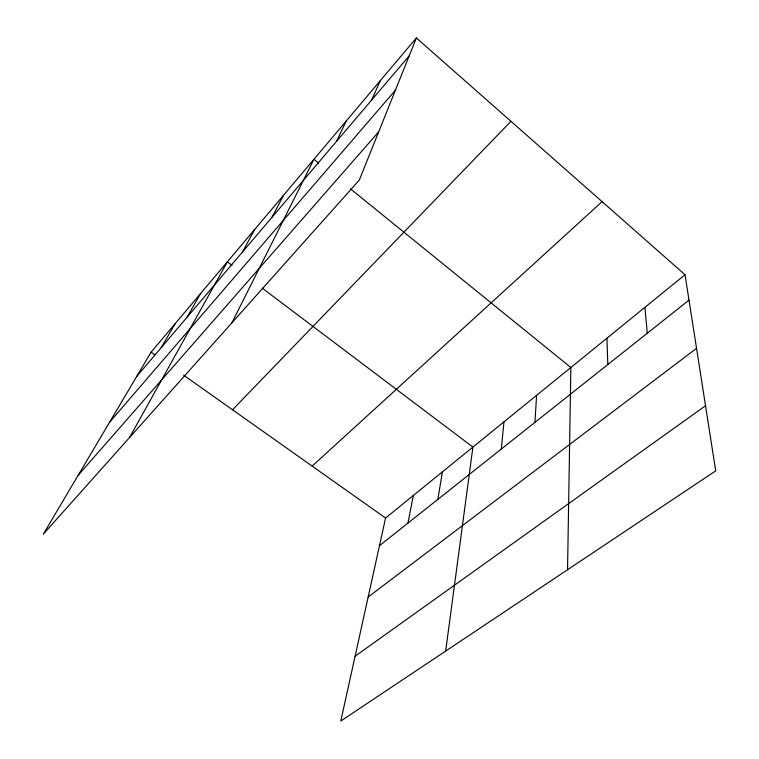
<?xml version="1.0" encoding="UTF-8"?>
<svg xmlns="http://www.w3.org/2000/svg" width="759" height="759" viewBox="0 0 759 759"><rect width="100%" height="100%" fill="white"/><g stroke="black" fill="none" stroke-linecap="round" stroke-linejoin="round"><path stroke-width="1.14" d="M567.552 569.743L570.863 367.508L350.487 188.877M534.962 422.346L536.585 395.354M501.291 449.062L503.976 421.843M445.666 651.08L472.914 447.079L262.272 288.183M437.858 499.375L442.412 471.861M407.962 523.093L413.332 495.485M685.035 274.749L385.572 518.036L340.8 721.05L715.718 470.874L685.035 274.749L416.378 37.95L151.088 352.157L43.282 534.184L359.32 180.054L416.378 37.95M371.739 99.922L380.212 80.777M336.522 141.354L346.132 121.146M231.893 322.841L313.951 159.267L318.514 162.967M272.054 217.216L283.515 195.31M242.472 252.026L254.692 229.455M129.571 437.497L227.349 261.836L232.064 265.394M187.131 317.139L200.613 293.496M161.221 347.622L175.225 323.571M136.629 376.559L409.186 55.853M109.609 422.184L395.392 90.236M78.12 475.352L378.665 131.876M232.529 409.775L510.93 121.298M312.148 466.102L602.086 201.638M379.481 545.693L689.001 300.147M368.153 597.029L696.544 348.343M355.089 656.25L705.528 405.752M151.088 352.157L154.921 354.88M183.706 375.24L385.572 518.036M644.932 307.329L647.275 333.248M606.925 338.21L607.807 364.557"/></g></svg>
